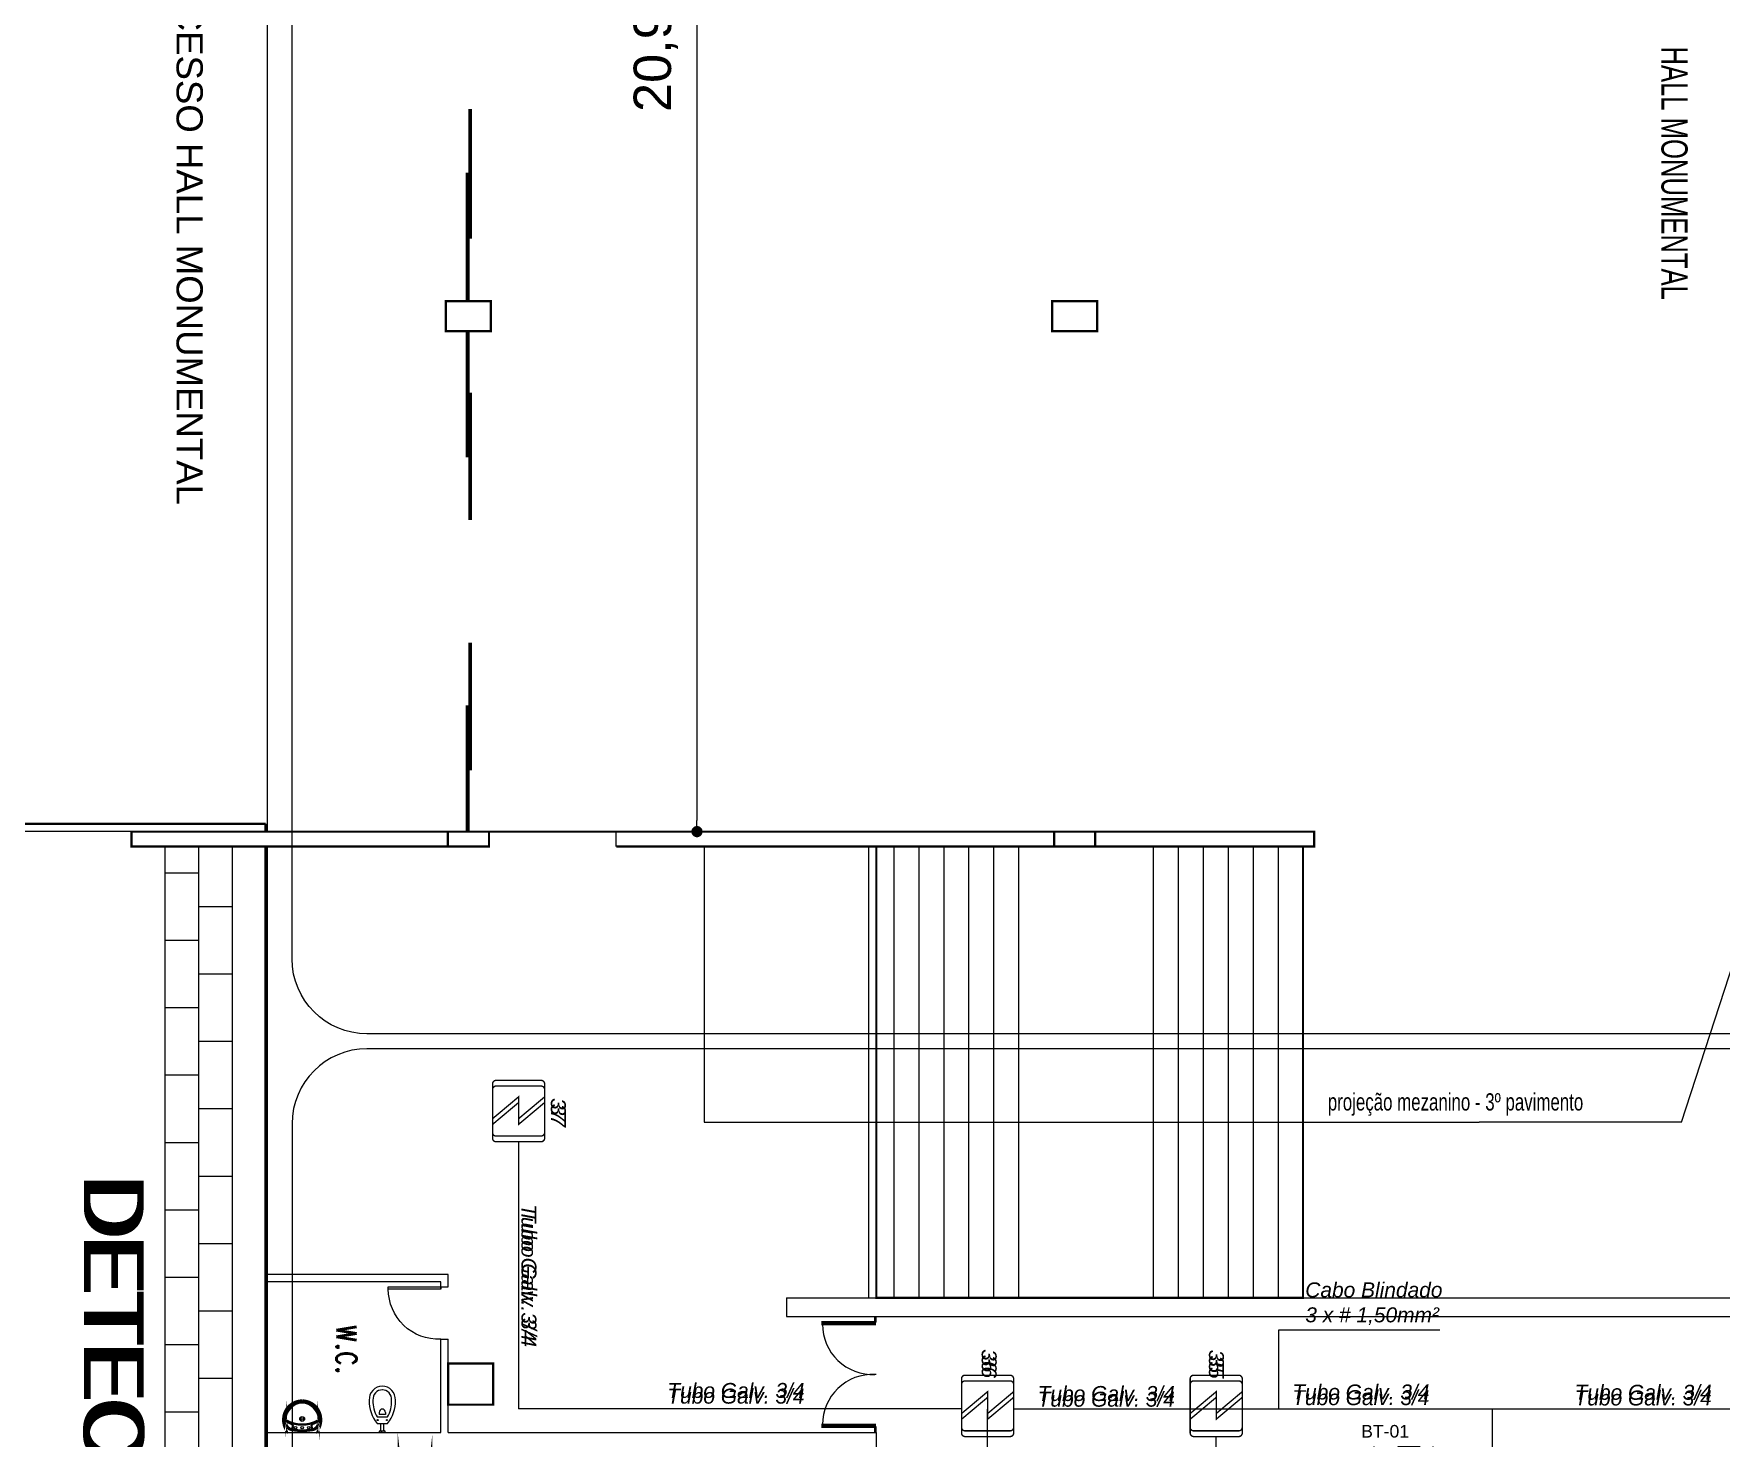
# Model space of a CAD drawing. Header units: metres. Extents: x -331 to 2982, y 362 to 2539.
# Drawn here: x 2792.14 to 2814.69, y 1364.43 to 1383.19 of the extents above; entities that cross this region are included whole.
import ezdxf
from ezdxf.enums import TextEntityAlignment as Align

# ---------------------------------------------------------------- set-up
doc = ezdxf.new("R2010")
doc.units = ezdxf.units.M
doc.layers.get('0').update_dxf_attribs({"color": 251})
doc.layers.get('Defpoints').update_dxf_attribs({"color": 251})
for name, color, linetype in [('CX', 251, 'Continuous'), ('DET. FUMAÇA', 1, 'Continuous'), ('Div', 251, 'Continuous'), ('Pis', 251, 'Continuous')]:
    doc.layers.add(name, color=color, linetype=linetype)
doc.styles.add('ALESP2', font='ROMANS.SHX', dxfattribs={"width": 0.65, "height": 0.4})
doc.styles.add('ARIAL', font='arial.ttf')
doc.styles.get("Standard").update_dxf_attribs({"font": 'arial.ttf', "height": 0.3})
doc.dimstyles.new('1_100', dxfattribs={"dimtxt": 0.25, "dimasz": 0.15, "dimexe": 0.5, "dimexo": 0.25, "dimgap": 0.25, "dimtad": 1, "dimtxsty": 'Standard', "dimblk": 'DOT', "dimcen": 0.15, "dimadec": 0, "dimazin": 0, "dimtfac": 1, "dimtmove": 0, "dimatfit": 3, "dimfxl": 1, "dimarcsym": 0})

# ---------------------------------------------------------------- blocks, each defined once
blk = doc.blocks.new('Detector de fumaça')
at = {"layer": 'DET. FUMAÇA', "linetype": 'Continuous', "lineweight": 15, "const_width": 0.01870277497772515}
blk.add_lwpolyline([(774.59948291868, 539.8157648447526), (775.2490596285452, 539.8157648447526, -0.414213562373095), (775.2958165659895, 539.7690079073084), (775.2958165659895, 539.1669315525518, -0.414213562373095), (775.2490596285452, 539.1201746151075), (774.59948291868, 539.1201746151075, -0.414213562373095), (774.5527259812357, 539.1669315525518), (774.5527259812357, 539.7690079073084, -0.414213562373095)], format="xyb", close=True, dxfattribs=at)
blk.add_lwpolyline([(774.7729620717275, 539.8157648447526), (775.0644559117889, 539.46796972993), (774.7729620717275, 539.46796972993), (775.0644559117889, 539.1201746151075)], dxfattribs=at)
blk = doc.blocks.new('rett')
at = {"color": 2, "linetype": 'Continuous', "lineweight": 15}
blk.add_line((813.9660645629535, 2203.000419129855), (814.2623575708391, 2203.000419129855), dxfattribs=at)
at = {"layer": 'Div', "color": 2, "linetype": 'Continuous', "lineweight": 15}
for p, q in [((813.6454584484123, 2202.002690364971), (813.6454584484123, 2203.000419129855)), ((813.9660645629542, 2202.002690364971), (813.9660645629535, 2203.000419129855)), ((814.4346317089877, 2202.501554747413), (814.4346317089874, 2203.000419129855))]:
    blk.add_line(p, q, dxfattribs=at)
blk.add_lwpolyline([(813.2136611509295, 2201.294788682367), (813.2136611509295, 2202.501554747413), (814.5599219802248, 2202.501554747413)], dxfattribs=at)
at = {"layer": 'Div', "color": 2, "linetype": 'Continuous', "lineweight": 15, "char_height": 0.1682977584436248, "attachment_point": 1}
for s, insert in [('\\pxqc;\\PBT-01{\\fArial|b0|i1|c0|p34;  }', (808.1902414873588, 2203.568620138259)), ('\\pxqc;\\P\\pi-0.92701,l1.92701,t1.92701;#^I2,50mm²', (808.1979214959712, 2202.227331624766))]:
    blk.add_mtext_dynamic_manual_height_columns(s, width=11.20762391848375, gutter_width=2.10372198054531, heights=[0], dxfattribs=dict(at, insert=insert))
blk = doc.blocks.new('derw')
at = {"layer": 'Div', "color": 2, "linetype": 'Continuous', "lineweight": 15}
blk.add_lwpolyline([(814.4189921522002, 2191.529581289617), (814.4189921522002, 2192.588913395118), (816.5705472743985, 2192.588913395118)], dxfattribs=at)
at = {"layer": 'Div', "color": 2, "linetype": 'Continuous', "lineweight": 15, "insert": (814.7715363855286, 2193.224066991034), "char_height": 0.2, "attachment_point": 1}
blk.add_mtext_dynamic_manual_height_columns('{\\fArial|b0|i1|c0|p34;Cabo Blindado \\P3 x # 1,50mm²}', width=13.3188035564217, gutter_width=2.5, heights=[0], dxfattribs=at)
blk = doc.blocks.new('porta .7')
at = {"layer": 'CX', "ltscale": 8}
blk.add_lwpolyline([(0, 0), (0.03000000000000114, 0), (0.03000000000000114, 0.7000000000000028), (0, 0.7000000000000028)], close=True, dxfattribs=at)
at = {"layer": 'CX', "color": 1, "ltscale": 8}
blk.add_arc((0.03000000000000114, 0.02935714285715108), 0.6706428571428518, 357.4910967546365, 90, dxfattribs=at)
blk = doc.blocks.new('VASO-SAN')
for p, q in [((302.4113947300152, 172.3536843433588), (302.4113947300152, 172.4936843424353)), ((302.4991825520949, 172.3536843424418), (302.4991825520949, 172.4936843433726)), ((302.3511564595037, 172.4645276176708), (302.3804829001634, 172.4645276176708)), ((302.3511564595037, 172.382841068563), (302.3804829001754, 172.382841068563)), ((302.3804829001634, 172.4645276176708), (302.3804829001754, 172.382841068563)), ((302.5991825520949, 172.4436843433685), (302.4991825520949, 172.4436843433685)), ((302.5991825520949, 172.4036843433685), (302.4991825520949, 172.4036843433685)), ((302.5991825520949, 172.4436843433685), (302.5991825520949, 172.4546559305439)), ((302.5991825520949, 172.4036843433685), (302.5991825520949, 172.4436843433685)), ((302.5991825520949, 172.4036843433685), (302.5991825520949, 172.3927127561931)), ((302.6191825520949, 172.4640037223362), (302.6085303438872, 172.4640037223362)), ((302.6191825520949, 172.3833649644008), (302.6085303438872, 172.3833649644008)), ((302.6191825520949, 172.4236843433685), (302.6191825520949, 172.4640037223362)), ((302.6191825520949, 172.4236843433685), (302.6191825520949, 172.3833649644008))]:
    blk.add_line(p, q)
for centre in [(302.4529002042513, 172.4856264043932), (302.4529002042513, 172.3617422814212)]:
    blk.add_circle(centre, 0.0070651271446422)
for centre, radius, start, end in [((302.177941340428, 172.4199280401532), 0.1787982500381176, 86.68113411807168, 178.7962065859109), ((302.177941340428, 172.4199280401532), 0.1287982500381176, 86.68113411807168, 178.7962065859109), ((302.2050164807387, 172.1343106671568), 0.4644169642584563, 50.69788767013418, 92.06371201049879), ((302.2050164807387, 172.1343106671568), 0.4144169642584563, 60.13245399021499, 92.06371201049879), ((302.177941340428, 172.4274406456611), 0.1787982500381176, 181.203793414089, 273.3188658819283), ((302.177941340428, 172.4274406456611), 0.1287982500381176, 181.203793414089, 273.3188658819283), ((302.2050164807387, 172.7130580186575), 0.4644169642584563, 267.9362879895013, 309.3021123298757), ((302.2050164807387, 172.7130580186575), 0.4144169642584563, 267.9362879895013, 299.8675460083891), ((302.3486691906127, 172.4216362835805), 0.042963391935291, 86.68113411807168, 178.7962065859109), ((302.3486691906127, 172.4257324026534), 0.042963391935291, 181.203793414089, 273.3188658819283), ((302.6085303438872, 172.4546559305439), 0.0093477917922655, 90, 180), ((302.6085303438872, 172.3927127561931), 0.0093477917922655, 180, 270)]:
    blk.add_arc(centre, radius, start, end)
blk = doc.blocks.new('_Dot')
at = {"color": 0, "linetype": 'ByBlock', "lineweight": -2}
blk.add_line((-0.5, 0), (-1, 0), dxfattribs=at)
at = {"color": 0, "linetype": 'ByBlock', "const_width": 0.5}
blk.add_lwpolyline([(-0.25, 0, 1), (0.25, 0, 1)], format="xyb", close=True, dxfattribs=at)
blk = doc.blocks.new('*D199')
at = {"layer": 'Defpoints', "color": 0, "transparency": 16777216}
for p in [(2799.926149366137, 1393.505130808467), (2800.488649366004, 1372.535130808467), (2801.005125621967, 1372.535130808467)]:
    blk.add_point(p, dxfattribs=at)
at = {"layer": 'Pis', "color": 0, "lineweight": -2, "transparency": 16777216}
for p, q in [((2800.176149366137, 1393.505130808467), (2801.505125621967, 1393.505130808467)), ((2801.005125621967, 1393.355130808467), (2801.005125621967, 1372.685130808467)), ((2800.738649366004, 1372.535130808467), (2801.505125621967, 1372.535130808467))]:
    blk.add_line(p, q, dxfattribs=at)
at = {"layer": 'Pis', "color": 0, "lineweight": -2, "transparency": 16777216, "xscale": 0.15, "yscale": 0.15, "zscale": 0.15}
for p, rotation in [((2801.005125621967, 1393.505130808467), 90), ((2801.005125621967, 1372.535130808467), 270)]:
    blk.add_blockref('_Dot', p, dxfattribs=dict(at, rotation=rotation))
at = {"layer": 'Pis', "color": 0, "transparency": 16777216, "insert": (2800.454875621967, 1383.020130808467), "char_height": 0.5, "attachment_point": 5, "rotation": 90}
blk.add_mtext('20,97', dxfattribs=at)

msp = doc.modelspace()

# ---------------------------------------------------------------- linework, layer by layer
at = {"lineweight": 0}
for points in [[(2795.241149366137, 1393.705130808604), (2763.099090444397, 1393.705130808604), (2763.099090444397, 1372.639705290866), (2795.241149366137, 1372.639705290866)], [(2795.241149366137, 1372.535130808604), (2795.241149366137, 1372.639705290866)], [(2809.101149366137, 1372.335130808604), (2809.251149366137, 1372.335130808604), (2809.251149366137, 1372.535130808604), (2793.451149366137, 1372.535130808604), (2793.451149366137, 1372.335130808604), (2795.241149366137, 1372.335130808604)], [(2857.361149366137, 1315.535123681052), (2857.361149366137, 1296.825130808604), (2795.241149366137, 1296.825130808604), (2795.241149366137, 1372.335130808604)]]:
    msp.add_lwpolyline(points, dxfattribs=at)
for points in [[(2798.251149366137, 1379.620130808604), (2798.251149366137, 1379.220130808603), (2797.651149366137, 1379.220130808603), (2797.651149366137, 1379.620130808604)], [(2806.351149366137, 1379.620130808604), (2806.351149366137, 1379.220130808603), (2805.751149366137, 1379.220130808603), (2805.751149366137, 1379.620130808604)], [(2809.101149366137, 1372.335130808604), (2809.101149366137, 1366.310130808604), (2803.401149366137, 1366.310130808604), (2803.401149366137, 1372.335130808604)]]:
    msp.add_lwpolyline(points, close=True, dxfattribs=at)
at = {"layer": 'Div', "color": 150, "linetype": 'Continuous', "lineweight": 0}
for p, q in [((2798.621786071848, 1368.393697822305), (2798.621786071848, 1364.827486215969)), ((2804.539911938512, 1364.827486215969), (2798.621786071848, 1364.827486215969)), ((2804.887707053334, 1318.140437604774), (2804.887707053334, 1364.821923934114)), ((2805.235502168157, 1364.827486215969), (2832.07526163076, 1364.827486215969)), ((2811.633578863253, 1361.300782363653), (2811.633578863253, 1364.827486215969)), ((2807.942041900129, 1362.452384346756), (2807.942041900129, 1364.455940923592))]:
    msp.add_line(p, q, dxfattribs=at)
at = {"layer": 'Div', "lineweight": 0}
for p, q in [((2797.581149366004, 1366.425446713515), (2797.581149366004, 1366.520130808466)), ((2797.581149366004, 1366.425446713515), (2797.581149366004, 1366.520130808467)), ((2797.581149366004, 1366.455446713515), (2797.681149366004, 1366.455446713515)), ((2797.581149366004, 1365.755446713515), (2797.681149366004, 1365.755446713515))]:
    msp.add_line(p, q, dxfattribs=at)
at = {"layer": 'Div', "color": 230, "linetype": 'Continuous', "lineweight": 0}
for points in [[(2830.698211216612, 1388.954365629503), (2830.698211216612, 1370.634545312882, -0.4142135623730618), (2829.898211216612, 1369.834545312882), (2796.596317751199, 1369.834545312882, -0.414213562373095), (2795.596317751199, 1370.834545312882), (2795.596317751199, 1422.803846404564, -0.4142135623730951)], [(2830.898211216612, 1388.954365629503), (2830.898211216612, 1370.634545312882, -0.414213562373095), (2829.898211216612, 1369.634545312882), (2796.596317751199, 1369.634545312882, 0.414213562373095), (2795.596317751199, 1368.634545312882), (2795.596317751199, 1316.252726785317, 0.414213562373095)]]:
    msp.add_lwpolyline(points, format="xyb", dxfattribs=at)
at = {"layer": 'Pis'}
for p, q in [((2795.261149366004, 1393.505130808467), (2795.261149366004, 1372.535130808467)), ((2814.159564125784, 1368.655130808467), (2815.768332895057, 1373.606411964779)), ((2793.451149366004, 1372.535130808467), (2763.0990904444, 1372.535130808467)), ((2793.901149366004, 1295.935130808467), (2793.901149366004, 1372.335130808467)), ((2794.351149366004, 1296.385130808467), (2794.351149366004, 1372.335130808467)), ((2794.801149366004, 1296.385130808467), (2794.801149366004, 1372.335130808467)), ((2795.241149366004, 1372.335130808467), (2795.241149366004, 1296.825130808467)), ((2795.261149366004, 1372.335130808467), (2795.261149366004, 1296.845130808467)), ((2799.926149366004, 1372.335130808467), (2799.926149366004, 1372.535130808467)), ((2801.101149366004, 1372.335130808467), (2801.101149366004, 1368.655130808467)), ((2803.301149366004, 1366.310130808467), (2803.301149366004, 1372.335130808467)), ((2803.634482699337, 1372.335130808467), (2803.634482699337, 1366.310130808467)), ((2803.96781603267, 1372.335130808467), (2803.96781603267, 1366.310130808467)), ((2804.301149366004, 1372.335130808467), (2804.301149366004, 1366.310130808467)), ((2804.634482699337, 1372.335130808467), (2804.634482699337, 1366.310130808467)), ((2804.96781603267, 1372.335130808467), (2804.96781603267, 1366.310130808467)), ((2805.301149366004, 1372.335130808467), (2805.301149366004, 1366.310130808467)), ((2807.101149366004, 1372.335130808467), (2807.101149366004, 1366.310130808467)), ((2807.434482699337, 1372.335130808467), (2807.434482699337, 1366.310130808467)), ((2807.76781603267, 1372.335130808467), (2807.76781603267, 1366.310130808467)), ((2808.101149366004, 1372.335130808467), (2808.101149366004, 1366.310130808467)), ((2808.434482699337, 1372.335130808467), (2808.434482699337, 1366.310130808467)), ((2808.76781603267, 1372.335130808467), (2808.76781603267, 1366.310130808467)), ((2809.101149366004, 1372.335130808467), (2809.101149366004, 1366.310130808467)), ((2793.901149366004, 1371.985130808467), (2794.351149366004, 1371.985130808467)), ((2794.801149366004, 1371.985130808467), (2794.801149366004, 1371.985130808467)), ((2794.351149366004, 1371.535130808467), (2794.801149366004, 1371.535130808467)), ((2793.901149366004, 1371.085130808467), (2794.351149366004, 1371.085130808467)), ((2794.801149366004, 1371.085130808467), (2794.801149366004, 1371.085130808467)), ((2794.351149366004, 1370.635130808467), (2794.801149366004, 1370.635130808467)), ((2793.901149366004, 1370.185130808467), (2794.351149366004, 1370.185130808467)), ((2794.801149366004, 1370.185130808467), (2794.801149366004, 1370.185130808467)), ((2794.351149366004, 1369.735130808467), (2794.801149366004, 1369.735130808467)), ((2793.901149366004, 1369.285130808467), (2794.351149366004, 1369.285130808467)), ((2794.801149366004, 1369.285130808467), (2794.801149366004, 1369.285130808467)), ((2794.351149366004, 1368.835130808467), (2794.801149366004, 1368.835130808467)), ((2801.101149366004, 1368.655130808467), (2811.457427465421, 1368.655130808467)), ((2814.159564125784, 1368.655130808467), (2811.457427465421, 1368.655130808467)), ((2793.901149366004, 1368.385130808467), (2794.351149366004, 1368.385130808467)), ((2794.801149366004, 1368.385130808467), (2794.801149366004, 1368.385130808467)), ((2794.351149366004, 1367.935130808467), (2794.801149366004, 1367.935130808467)), ((2793.901149366004, 1367.485130808467), (2794.351149366004, 1367.485130808467)), ((2794.801149366004, 1367.485130808467), (2794.801149366004, 1367.485130808467)), ((2794.351149366004, 1367.035130808467), (2794.801149366004, 1367.035130808467)), ((2793.901149366004, 1366.585130808467), (2794.351149366004, 1366.585130808467)), ((2794.801149366004, 1366.585130808467), (2794.801149366004, 1366.585130808467)), ((2797.681149366004, 1366.620130808467), (2795.261149366004, 1366.620130808467)), ((2797.581149366004, 1366.520130808467), (2795.261149366004, 1366.520130808467)), ((2797.581149366004, 1366.455446713515), (2797.581149366004, 1366.520130808467)), ((2797.581149366004, 1366.425446713515), (2797.581149366004, 1366.520130808467)), ((2797.581149366004, 1366.425446713515), (2797.581149366004, 1366.520130808467)), ((2797.681149366004, 1366.455446713515), (2797.681149366004, 1366.620130808467)), ((2797.581149366004, 1366.455446713515), (2797.681149366004, 1366.455446713515)), ((2802.201149366004, 1366.310130808467), (2803.301149366004, 1366.310130808467)), ((2802.201149366004, 1366.310130808467), (2802.201149366004, 1366.060130808467)), ((2802.201149366004, 1366.310130808467), (2815.809564125784, 1366.310130808467)), ((2794.351149366004, 1366.135130808467), (2794.801149366004, 1366.135130808467)), ((2802.201149366004, 1366.060130808467), (2816.082802698733, 1366.060130808467)), ((2803.381149366004, 1365.985130808467), (2803.381149366004, 1366.060130808467)), ((2803.401149366004, 1365.985130808467), (2803.401149366004, 1366.060130808467)), ((2803.401149366004, 1365.985130808467), (2803.381149366004, 1365.985130808467)), ((2793.901149366004, 1365.685130808467), (2794.351149366004, 1365.685130808467)), ((2794.801149366004, 1365.685130808467), (2794.801149366004, 1365.685130808467)), ((2797.581149366004, 1364.510130808467), (2797.581149366004, 1365.755446713515)), ((2797.581149366004, 1365.755446713515), (2797.681149366004, 1365.755446713515)), ((2797.681149366004, 1364.510130808467), (2797.681149366004, 1365.755446713515)), ((2794.351149366004, 1365.235130808467), (2794.801149366004, 1365.235130808467)), ((2803.401149366004, 1365.285130808467), (2803.381149366004, 1365.285130808467)), ((2793.901149366004, 1364.785130808467), (2794.351149366004, 1364.785130808467)), ((2794.801149366004, 1364.785130808467), (2794.801149366004, 1364.785130808467)), ((2795.261149366004, 1364.510130808467), (2797.581149366004, 1364.510130808467)), ((2795.540237948741, 1364.510130808467), (2795.920413203967, 1364.510130808467)), ((2797.681149366003, 1364.510130808467), (2803.401149366004, 1364.510130808467)), ((2803.381149366004, 1364.510130808467), (2803.381149366004, 1364.585130808467)), ((2803.401149366004, 1364.585130808467), (2803.381149366004, 1364.585130808467)), ((2803.401149366004, 1364.510130808467), (2803.401149366004, 1364.585130808467)), ((2803.401149366004, 1364.510130808467), (2803.401149366004, 1363.525130808467))]:
    msp.add_line(p, q, dxfattribs=at)
at = {"layer": 'Pis', "const_width": 0.03}
for points in [[(2795.241149366137, 1393.705130808604), (2763.099090444397, 1393.705130808604), (2763.099090444397, 1372.639705290866), (2795.241149366137, 1372.639705290866)], [(2795.241149366137, 1372.535130808604), (2795.241149366137, 1372.639705290866)], [(2809.101149366137, 1372.335130808604), (2809.251149366137, 1372.335130808604), (2809.251149366137, 1372.535130808604), (2793.451149366137, 1372.535130808604), (2793.451149366137, 1372.335130808604), (2795.241149366137, 1372.335130808604)], [(2797.676149366004, 1372.535130808467), (2793.451149366004, 1372.535130808467)], [(2793.451149366004, 1372.535130808467), (2793.451149366004, 1372.335130808467)], [(2797.676149366004, 1372.535130808467), (2793.451149366004, 1372.535130808467), (2793.451149366004, 1372.335130808467), (2797.676149366004, 1372.335130808467)], [(2797.676149366004, 1372.335130808467), (2793.451149366004, 1372.335130808467)], [(2857.361149366136, 1315.535123681052), (2857.361149366136, 1296.825130808604), (2795.241149366137, 1296.825130808604), (2795.241149366137, 1372.335130808604)], [(2801.051149366004, 1372.535130808467), (2799.926149366004, 1372.535130808467)], [(2805.776149366004, 1372.535130808467), (2799.926149366004, 1372.535130808467)], [(2803.301149366004, 1372.335130808467), (2799.926149366004, 1372.335130808467)], [(2799.926149366004, 1372.335130808467), (2805.776149366004, 1372.335130808467)], [(2805.776149366004, 1372.535130808467), (2801.051149366004, 1372.535130808467)], [(2805.776149366004, 1372.335130808467), (2803.401149366004, 1372.335130808467)], [(2809.251149366004, 1372.535130808467), (2806.326149366004, 1372.535130808467)], [(2806.326149366004, 1372.335130808467), (2809.251149366004, 1372.335130808467), (2809.251149366004, 1372.535130808467), (2806.326149366004, 1372.535130808467)], [(2809.251149366004, 1372.335130808467), (2806.326149366004, 1372.335130808467)], [(2809.251149366004, 1372.535130808467), (2809.251149366004, 1372.335130808467)], [(2795.730325576354, 1364.937331225924), (2795.730325576354, 1364.937331225924), (2795.704494853438, 1364.936006573467), (2795.679988782979, 1364.932032616096), (2795.656145038748, 1364.926071680038), (2795.632963620747, 1364.917461439066), (2795.611106855203, 1364.907526545636), (2795.590574742116, 1364.894942347293), (2795.571367281486, 1364.881033496492), (2795.553484473313, 1364.865137667005), (2795.536926317598, 1364.847254858832), (2795.522355140568, 1364.828709724431), (2795.509770942224, 1364.808177611344), (2795.498511396338, 1364.7863208458), (2795.489901155366, 1364.763801754027), (2795.48327789308, 1364.739958009797), (2795.478641609479, 1364.715451939338), (2795.476654630794, 1364.69028354265), (2795.476654630794, 1364.69028354265), (2795.476654630794, 1364.678361670535), (2795.476654630794, 1364.66643979842), (2795.477316957022, 1364.654517926305), (2795.478641609479, 1364.643258380419), (2795.480628588165, 1364.631336508304), (2795.48327789308, 1364.620076962417), (2795.485927197994, 1364.608155090302), (2795.489238829137, 1364.596895544415), (2795.493212786509, 1364.586298324758), (2795.497186743881, 1364.575038778871), (2795.501823027481, 1364.564441559213), (2795.50712163731, 1364.553844339555), (2795.513082573368, 1364.543909446126), (2795.519043509425, 1364.533312226468), (2795.525666771711, 1364.523377333039), (2795.532952360226, 1364.514104765839), (2795.532952360226, 1364.514104765839), (2795.534277012683, 1364.512117787153), (2795.53560166514, 1364.510793134695), (2795.537588643826, 1364.510130808467), (2795.540237948741, 1364.510130808467)], [(2795.730325576354, 1364.918786091523), (2795.730325576354, 1364.918786091523), (2795.754169320584, 1364.917461439066), (2795.776688412357, 1364.914149807923), (2795.79920750413, 1364.908188871865), (2795.820401943446, 1364.900903283351), (2795.840271730304, 1364.890968389921), (2795.859479190934, 1364.879708844035), (2795.877361999107, 1364.866462319462), (2795.893920154822, 1364.851891142433), (2795.90915365808, 1364.835332986717), (2795.923062508881, 1364.818112504774), (2795.934984380996, 1364.798905044143), (2795.944919274426, 1364.779035257285), (2795.952867189169, 1364.757840817969), (2795.959490451455, 1364.735984052425), (2795.963464408827, 1364.713464960652), (2795.965451387513, 1364.689621216422), (2795.965451387513, 1364.689621216422), (2795.966113713741, 1364.681673301678), (2795.966113713741, 1364.673063060706), (2795.965451387513, 1364.665115145963), (2795.964789061284, 1364.65716723122), (2795.964126735055, 1364.649219316476), (2795.962802082598, 1364.641271401733), (2795.961477430141, 1364.633323486989), (2795.960152777684, 1364.625375572246), (2795.960152777684, 1364.625375572246), (2795.958165798998, 1364.617427657503), (2795.954854167855, 1364.609479742759), (2795.951542536712, 1364.602194154244), (2795.94756857934, 1364.59490856573), (2795.942932295739, 1364.588285303443), (2795.93763368591, 1364.581662041157), (2795.931672749853, 1364.5757011051), (2795.925711813796, 1364.569740169042), (2795.925711813796, 1364.569740169042), (2795.919750877738, 1364.564441559213), (2795.913127615452, 1364.559805275613), (2795.906504353165, 1364.555831318241), (2795.899218764651, 1364.55185736087), (2795.891933176136, 1364.548545729726), (2795.883985261393, 1364.545896424812), (2795.876037346649, 1364.543909446126), (2795.868089431906, 1364.542584793669), (2795.868089431906, 1364.542584793669), (2795.858154538477, 1364.541260141212), (2795.847557318819, 1364.539935488755), (2795.83762242539, 1364.538610836297), (2795.827025205732, 1364.53728618384), (2795.816427986074, 1364.535961531383), (2795.805830766416, 1364.535299205154), (2795.795895872987, 1364.533974552697), (2795.785298653329, 1364.533312226468), (2795.785298653329, 1364.533312226468), (2795.778675391043, 1364.533312226468), (2795.772052128757, 1364.53264990024), (2795.764766540242, 1364.53264990024), (2795.758143277956, 1364.53264990024), (2795.750857689441, 1364.531987574011), (2795.744234427155, 1364.531987574011), (2795.73694883864, 1364.531987574011), (2795.730325576354, 1364.531987574011), (2795.730325576354, 1364.531987574011), (2795.723702314067, 1364.531987574011), (2795.716416725553, 1364.531987574011), (2795.709793463267, 1364.531987574011), (2795.70317020098, 1364.53264990024), (2795.695884612466, 1364.53264990024), (2795.68926135018, 1364.53264990024), (2795.681975761665, 1364.533312226468), (2795.675352499379, 1364.533312226468), (2795.675352499379, 1364.533312226468), (2795.664755279721, 1364.533974552697), (2795.654820386291, 1364.535299205154), (2795.644223166634, 1364.535961531383), (2795.633625946976, 1364.53728618384), (2795.623028727318, 1364.538610836297), (2795.613093833889, 1364.539935488755), (2795.602496614231, 1364.541260141212), (2795.592561720801, 1364.542584793669), (2795.592561720801, 1364.542584793669), (2795.584613806058, 1364.543909446126), (2795.576665891315, 1364.545896424812), (2795.568717976571, 1364.548545729726), (2795.561432388056, 1364.55185736087), (2795.554146799542, 1364.555831318241), (2795.547523537256, 1364.559805275613), (2795.540900274969, 1364.564441559213), (2795.534939338912, 1364.569740169042), (2795.534939338912, 1364.569740169042), (2795.528978402855, 1364.5757011051), (2795.523017466797, 1364.581662041157), (2795.517718856968, 1364.588285303443), (2795.513082573368, 1364.59490856573), (2795.509108615996, 1364.602194154244), (2795.505796984853, 1364.609479742759), (2795.50248535371, 1364.617427657503), (2795.500498375024, 1364.625375572246), (2795.500498375024, 1364.625375572246), (2795.499173722566, 1364.633323486989), (2795.49784907011, 1364.641271401733), (2795.496524417652, 1364.649219316476), (2795.495862091424, 1364.65716723122), (2795.495199765195, 1364.665115145963), (2795.494537438966, 1364.673063060706), (2795.494537438966, 1364.681673301678), (2795.495199765195, 1364.689621216422), (2795.495199765195, 1364.689621216422), (2795.497186743881, 1364.713464960652), (2795.501160701253, 1364.735984052425), (2795.507783963539, 1364.757840817969), (2795.515731878282, 1364.779035257285), (2795.525666771711, 1364.798905044143), (2795.537588643826, 1364.818112504774), (2795.551497494627, 1364.835332986717), (2795.566730997885, 1364.851891142433), (2795.583289153601, 1364.866462319462), (2795.601171961774, 1364.879708844035), (2795.620379422403, 1364.890968389921), (2795.640249209262, 1364.900903283351), (2795.661443648577, 1364.908188871865), (2795.683962740351, 1364.914149807923), (2795.706481832124, 1364.917461439066), (2795.730325576354, 1364.918786091523)], [(2795.939620664597, 1364.671076082021), (2795.939620664597, 1364.671076082021), (2795.940282990825, 1364.671076082021), (2795.940945317054, 1364.671076082021), (2795.940945317054, 1364.671738408249), (2795.941607643282, 1364.671738408249), (2795.941607643282, 1364.671738408249), (2795.944256948197, 1364.674387713163), (2795.946243926883, 1364.677037018078), (2795.946906253111, 1364.680348649221), (2795.946906253111, 1364.683660280364), (2795.946906253111, 1364.683660280364), (2795.94756857934, 1364.677699344307), (2795.948230905568, 1364.671738408249), (2795.948893231797, 1364.665115145963), (2795.948893231797, 1364.659154209905), (2795.948893231797, 1364.653193273848), (2795.948230905568, 1364.646570011562), (2795.94756857934, 1364.640609075504), (2795.946243926883, 1364.634648139447), (2795.946243926883, 1364.634648139447), (2795.943594621968, 1364.625375572246), (2795.940282990825, 1364.616103005045), (2795.936309033454, 1364.606830437845), (2795.931672749853, 1364.598220196873), (2795.926374140024, 1364.590272282129), (2795.919750877738, 1364.582986693615), (2795.913127615452, 1364.576363431328), (2795.905179700708, 1364.569740169042), (2795.905179700708, 1364.569740169042), (2795.89988109088, 1364.565766211671), (2795.893920154822, 1364.561792254299), (2795.887296892536, 1364.557818296927), (2795.881335956478, 1364.555168992013), (2795.874712694192, 1364.552519687098), (2795.868089431906, 1364.549870382184), (2795.860803843391, 1364.547883403498), (2795.854180581105, 1364.546558751041), (2795.854180581105, 1364.546558751041), (2795.846232666362, 1364.545234098583), (2795.838947077847, 1364.544571772355), (2795.830999163104, 1364.543247119898), (2795.82305124836, 1364.542584793669), (2795.815765659845, 1364.54192246744), (2795.807817745102, 1364.541260141212), (2795.800532156587, 1364.540597814983), (2795.792584241844, 1364.539935488755), (2795.7846363271, 1364.539273162526), (2795.777350738585, 1364.539273162526), (2795.769402823842, 1364.538610836297), (2795.761454909099, 1364.538610836297), (2795.753506994355, 1364.537948510069), (2795.746221405841, 1364.537948510069), (2795.738273491097, 1364.537948510069), (2795.730325576354, 1364.537948510069), (2795.730325576354, 1364.537948510069), (2795.72237766161, 1364.537948510069), (2795.714429746867, 1364.537948510069), (2795.707144158352, 1364.537948510069), (2795.699196243609, 1364.538610836297), (2795.691248328865, 1364.538610836297), (2795.683300414122, 1364.539273162526), (2795.676014825607, 1364.539273162526), (2795.668066910864, 1364.539935488755), (2795.66011899612, 1364.540597814983), (2795.652833407606, 1364.541260141212), (2795.644885492862, 1364.54192246744), (2795.637599904348, 1364.542584793669), (2795.629651989604, 1364.543247119898), (2795.621704074861, 1364.544571772355), (2795.614418486346, 1364.545234098583), (2795.606470571603, 1364.546558751041), (2795.606470571603, 1364.546558751041), (2795.599847309316, 1364.547883403498), (2795.592561720801, 1364.549870382184), (2795.585938458516, 1364.552519687098), (2795.579315196229, 1364.555168992013), (2795.573354260172, 1364.557818296927), (2795.567393324114, 1364.561792254299), (2795.561432388056, 1364.565766211671), (2795.556133778228, 1364.569740169042), (2795.556133778228, 1364.569740169042), (2795.548185863484, 1364.576363431328), (2795.540900274969, 1364.582986693615), (2795.534939338912, 1364.590272282129), (2795.528978402855, 1364.598220196873), (2795.524342119254, 1364.606830437845), (2795.520368161882, 1364.616103005045), (2795.517056530739, 1364.625375572246), (2795.514407225825, 1364.634648139447), (2795.514407225825, 1364.634648139447), (2795.513082573368, 1364.640609075504), (2795.512420247139, 1364.646570011562), (2795.51175792091, 1364.653193273848), (2795.51175792091, 1364.659154209905), (2795.51175792091, 1364.665115145963), (2795.512420247139, 1364.671738408249), (2795.513082573368, 1364.677699344307), (2795.513744899596, 1364.683660280364), (2795.513744899596, 1364.683660280364), (2795.513744899596, 1364.680348649221), (2795.514407225825, 1364.677037018078), (2795.516394204511, 1364.674387713163), (2795.519043509425, 1364.671738408249), (2795.519043509425, 1364.671738408249), (2795.519705835654, 1364.671738408249), (2795.520368161882, 1364.671076082021), (2795.520368161882, 1364.671076082021), (2795.521030488111, 1364.671076082021)], [(2795.920413203967, 1364.510130808467), (2795.920413203967, 1364.510130808467), (2795.923062508881, 1364.510130808467), (2795.925049487567, 1364.510793134695), (2795.926374140024, 1364.512117787153), (2795.927698792481, 1364.514104765839), (2795.927698792481, 1364.514104765839), (2795.934984380996, 1364.523377333039), (2795.941607643282, 1364.533312226468), (2795.94756857934, 1364.543909446126), (2795.953529515397, 1364.553844339555), (2795.958828125226, 1364.564441559213), (2795.963464408827, 1364.575038778871), (2795.967438366199, 1364.586298324758), (2795.97141232357, 1364.596895544415), (2795.974723954713, 1364.608155090302), (2795.977373259628, 1364.620076962417), (2795.980022564542, 1364.631336508304), (2795.982009543228, 1364.643258380419), (2795.983334195685, 1364.654517926305), (2795.983996521914, 1364.66643979842), (2795.983996521914, 1364.678361670535), (2795.983996521914, 1364.69028354265), (2795.983996521914, 1364.69028354265), (2795.982009543228, 1364.715451939338), (2795.977373259628, 1364.739958009797), (2795.970749997341, 1364.763801754027), (2795.96213975637, 1364.7863208458), (2795.950880210483, 1364.808177611344), (2795.938296012139, 1364.828709724431), (2795.92372483511, 1364.847254858832), (2795.907166679394, 1364.865137667005), (2795.889283871222, 1364.881033496492), (2795.870076410592, 1364.894942347293), (2795.848881971276, 1364.907526545636), (2795.827025205732, 1364.917461439066), (2795.804506113959, 1364.926071680038), (2795.780662369728, 1364.932032616096), (2795.755493973041, 1364.936006573467), (2795.730325576354, 1364.937331225924)], [(2795.939620664597, 1364.671076082021), (2795.939620664597, 1364.671076082021), (2795.935646707225, 1364.668426777106), (2795.931672749853, 1364.665777472192), (2795.927698792481, 1364.663790493506), (2795.923062508881, 1364.66180351482), (2795.923062508881, 1364.66180351482), (2795.911802962994, 1364.655842578762), (2795.900543417108, 1364.650543968933), (2795.888621544993, 1364.645907685333), (2795.877361999107, 1364.641271401733), (2795.865440126991, 1364.637297444361), (2795.853518254876, 1364.633323486989), (2795.841596382761, 1364.630011855846), (2795.829674510646, 1364.626700224703), (2795.817090312302, 1364.624050919789), (2795.805168440188, 1364.622063941103), (2795.792584241844, 1364.620076962417), (2795.7800000435, 1364.618089983731), (2795.768078171385, 1364.617427657503), (2795.755493973041, 1364.616103005045), (2795.742909774698, 1364.616103005045), (2795.730325576354, 1364.616103005045), (2795.730325576354, 1364.616103005045), (2795.71774137801, 1364.616103005045), (2795.705157179666, 1364.616103005045), (2795.692572981322, 1364.617427657503), (2795.680651109208, 1364.618089983731), (2795.668066910864, 1364.620076962417), (2795.65548271252, 1364.622063941103), (2795.643560840405, 1364.624050919789), (2795.630976642061, 1364.626700224703), (2795.619054769946, 1364.630011855846), (2795.607132897831, 1364.633323486989), (2795.595211025716, 1364.637297444361), (2795.583289153601, 1364.641271401733), (2795.572029607714, 1364.645907685333), (2795.5601077356, 1364.650543968933), (2795.548848189713, 1364.655842578762), (2795.537588643826, 1364.66180351482), (2795.537588643826, 1364.66180351482), (2795.532952360226, 1364.663790493506), (2795.528978402855, 1364.665777472192), (2795.525004445483, 1364.668426777106), (2795.521030488111, 1364.671076082021)], [(2795.521030488111, 1364.671076082021), (2795.521030488111, 1364.671076082021), (2795.521030488111, 1364.667764450878), (2795.52169281434, 1364.665115145963), (2795.523017466797, 1364.66180351482), (2795.524342119254, 1364.659154209905), (2795.525666771711, 1364.656504904991), (2795.528316076626, 1364.654517926305), (2795.530303055311, 1364.652530947619), (2795.532952360226, 1364.650543968933), (2795.532952360226, 1364.650543968933), (2795.538913296284, 1364.64723233779), (2795.544874232341, 1364.643920706647), (2795.551497494627, 1364.640609075504), (2795.557458430685, 1364.63795977059), (2795.564081692971, 1364.634648139447), (2795.570704955257, 1364.631998834532), (2795.576665891315, 1364.630011855846), (2795.583289153601, 1364.627362550932), (2795.583289153601, 1364.627362550932), (2795.587925437201, 1364.625375572246), (2795.591899394573, 1364.62338859356), (2795.595211025716, 1364.620076962417), (2795.598522656859, 1364.616765331274), (2795.600509635545, 1364.612791373902), (2795.602496614231, 1364.608817416531), (2795.603821266688, 1364.60418113293), (2795.604483592916, 1364.59954484933), (2795.604483592916, 1364.59954484933), (2795.604483592916, 1364.59490856573), (2795.603821266688, 1364.590272282129), (2795.603821266688, 1364.585635998529), (2795.603158940459, 1364.580999714929), (2795.601834288002, 1364.576363431328), (2795.601171961774, 1364.571727147728), (2795.599847309316, 1364.567090864128), (2795.598522656859, 1364.563116906756), (2795.598522656859, 1364.563116906756), (2795.59786033063, 1364.562454580527), (2795.59786033063, 1364.561792254299), (2795.59786033063, 1364.56112992807), (2795.597198004402, 1364.560467601842), (2795.597198004402, 1364.560467601842), (2795.593886373259, 1364.557155970698), (2795.589250089658, 1364.554506665784), (2795.584613806058, 1364.553844339555), (2795.579977522458, 1364.554506665784)], [(2795.881335956478, 1364.554506665784), (2795.881335956478, 1364.554506665784), (2795.876037346649, 1364.553844339555), (2795.871401063049, 1364.554506665784), (2795.866764779449, 1364.557155970698), (2795.863453148306, 1364.560467601842), (2795.863453148306, 1364.560467601842), (2795.862790822077, 1364.56112992807), (2795.862790822077, 1364.561792254299), (2795.862790822077, 1364.562454580527), (2795.862128495849, 1364.563116906756), (2795.862128495849, 1364.563116906756), (2795.860803843391, 1364.567090864128), (2795.859479190934, 1364.571727147728), (2795.858816864705, 1364.576363431328), (2795.857492212248, 1364.580999714929), (2795.85682988602, 1364.585635998529), (2795.85682988602, 1364.590272282129), (2795.856167559791, 1364.59490856573), (2795.856167559791, 1364.59954484933), (2795.856167559791, 1364.59954484933), (2795.85682988602, 1364.60418113293), (2795.858154538477, 1364.608817416531), (2795.860141517162, 1364.612791373902), (2795.862128495849, 1364.616765331274), (2795.865440126991, 1364.620076962417), (2795.868751758135, 1364.62338859356), (2795.872725715506, 1364.625375572246), (2795.877361999107, 1364.627362550932), (2795.877361999107, 1364.627362550932), (2795.883985261393, 1364.630011855846), (2795.88994619745, 1364.631998834532), (2795.896569459736, 1364.634648139447), (2795.903192722023, 1364.63795977059), (2795.90915365808, 1364.640609075504), (2795.915776920366, 1364.643920706647), (2795.921737856424, 1364.64723233779), (2795.927698792481, 1364.650543968933), (2795.927698792481, 1364.650543968933), (2795.930348097396, 1364.652530947619), (2795.932335076082, 1364.654517926305), (2795.934984380996, 1364.656504904991), (2795.936309033454, 1364.659154209905), (2795.93763368591, 1364.66180351482), (2795.938958338368, 1364.665115145963), (2795.939620664597, 1364.667764450878), (2795.939620664597, 1364.671076082021)], [(2797.022005763012, 1364.237584118358), (2797.022668089241, 1364.2316231823), (2797.022668089241, 1364.2316231823), (2797.022668089241, 1364.234934813443)], [(2797.455829442756, 1364.234934813443), (2797.455829442756, 1364.2316231823), (2797.455829442756, 1364.2316231823), (2797.456491768985, 1364.237584118358)]]:
    msp.add_lwpolyline(points, dxfattribs=at)
for points in [[(2797.966149366004, 1382.170130808467), (2797.966149366004, 1380.470130808467), (2797.986149366004, 1380.470130808467), (2797.986149366004, 1382.170130808467)], [(2797.931149366004, 1379.620130808467), (2797.931149366004, 1381.320130808467), (2797.951149366004, 1381.320130808467), (2797.951149366004, 1379.620130808467)], [(2798.251149366137, 1379.620130808604), (2798.251149366137, 1379.220130808604), (2797.651149366136, 1379.220130808604), (2797.651149366136, 1379.620130808604)], [(2797.651149366004, 1379.620130808467), (2798.251149366004, 1379.620130808467), (2798.251149366004, 1379.220130808467), (2797.651149366004, 1379.220130808467)], [(2806.351149366137, 1379.620130808604), (2806.351149366137, 1379.220130808604), (2805.751149366137, 1379.220130808604), (2805.751149366137, 1379.620130808604)], [(2805.751149366004, 1379.620130808467), (2806.351149366004, 1379.620130808467), (2806.351149366004, 1379.220130808467), (2805.751149366004, 1379.220130808467)], [(2797.951149366004, 1377.548880808467), (2797.951149366004, 1379.220130808467), (2797.931149366004, 1379.220130808467), (2797.931149366004, 1377.548880808467)], [(2797.986149366004, 1378.384505808467), (2797.986149366004, 1376.713255808467), (2797.966149366004, 1376.713255808467), (2797.966149366004, 1378.384505808467)], [(2797.986149366004, 1373.370755808467), (2797.986149366004, 1375.042005808467), (2797.966149366004, 1375.042005808467), (2797.966149366004, 1373.370755808467)], [(2797.951149366004, 1374.206380808467), (2797.951149366004, 1372.535130808467), (2797.931149366004, 1372.535130808467), (2797.931149366004, 1374.206380808467)], [(2797.676149366004, 1372.535130808467), (2798.226149366004, 1372.535130808467), (2798.226149366004, 1372.335130808467), (2797.676149366004, 1372.335130808467)], [(2809.101149366137, 1372.335130808604), (2809.101149366137, 1366.310130808604), (2803.401149366136, 1366.310130808604), (2803.401149366136, 1372.335130808604)], [(2805.776149366004, 1372.535130808467), (2806.326149366004, 1372.535130808467), (2806.326149366004, 1372.335130808467), (2805.776149366004, 1372.335130808467)], [(2803.381149366004, 1365.985130808467), (2803.381149366004, 1365.955130808467), (2802.681149366004, 1365.955130808467), (2802.681149366004, 1365.985130808467)], [(2797.681149366003, 1365.432272074022), (2797.681149366003, 1364.882272074023), (2798.281149366004, 1364.882272074023), (2798.281149366004, 1365.432272074022)], [(2803.381149366004, 1364.585130808467), (2803.381149366004, 1364.615130808467), (2802.681149366004, 1364.615130808467), (2802.681149366004, 1364.585130808467)]]:
    msp.add_lwpolyline(points, close=True, dxfattribs=at)
at = {"layer": 'Pis'}
for centre, radius in [((2795.730325576354, 1364.691092565433), 0.03253059595674806), ((2795.730325576354, 1364.691092565433), 0.01589796219915734), ((2795.641788696636, 1364.573714126414), 0.0166384018584), ((2795.730325576354, 1364.573714126414), 0.0166384018584), ((2795.818191722134, 1364.573714126414), 0.0166384018584)]:
    msp.add_circle(centre, radius, dxfattribs=at)
for centre, radius, start, end in [((2803.351792223147, 1365.955130808467), 0.670642857142866, 180, 272.5089032453465), ((2803.351792223147, 1364.615130808467), 0.670642857142866, 87.49109675465263, 180), ((2795.730325576354, 1364.683660280364), 0.2165806767575426, 0, 180)]:
    msp.add_arc(centre, radius, start, end, dxfattribs=at)

# ---------------------------------------------------------------- block references
at = {"layer": 'DET. FUMAÇA', "linetype": 'Continuous', "lineweight": 0, "rotation": 270}
for p in [(2259.153816341918, 2143.765514388295), (2259.153816341918, 2143.689514388295), (2265.419737323405, 2139.827757489581), (2265.419737323405, 2139.751757489581), (2268.474072170199, 2139.827757489581), (2268.474072170199, 2139.751757489581)]:
    msp.add_blockref('Detector de fumaça', p, dxfattribs=at)
at = {"layer": 'Div', "color": 150, "linetype": 'Continuous', "lineweight": 15}
for name, p in [('derw', (1994.360622019774, -826.7092734943551)), ('rett', (1996.404765642144, -838.6775261155015))]:
    msp.add_blockref(name, p, dxfattribs=at)
at = {"layer": 'Pis', "xscale": -1, "rotation": 89.99999999999997}
msp.add_blockref('porta .7', (2797.581149366004, 1366.455446713515), dxfattribs=at)
at = {"layer": 'Pis', "rotation": 270}
msp.add_blockref('VASO-SAN', (2624.377216498705, 1667.129313360562), dxfattribs=at)

# ---------------------------------------------------------------- texts
at = {"layer": 'Div', "color": 3, "linetype": 'Continuous', "lineweight": 0, "char_height": 0.2, "attachment_point": 1, "rotation": 270}
for s, insert in [('{\\fArial|b0|i1|c0|p34;37}', (2799.253343584914, 1368.976688646591)), ('{\\fArial|b0|i1|c0|p34;37}', (2799.253343584914, 1368.900688646591)), ('{\\fArial|b0|i1|c0|p34;36}', (2805.008686410335, 1365.62360783075)), ('{\\fArial|b0|i1|c0|p34;35}', (2808.045062890316, 1365.615768887699)), ('{\\fArial|b0|i1|c0|p34;36}', (2805.008686410335, 1365.547607830749)), ('{\\fArial|b0|i1|c0|p34;35}', (2808.045062890316, 1365.539768887699))]:
    msp.add_mtext_dynamic_manual_height_columns(s, width=13.3188035564217, gutter_width=2.5, heights=[0], dxfattribs=dict(at, insert=insert))
at = {"layer": 'Div', "color": 230, "linetype": 'Continuous', "lineweight": 0, "char_height": 0.8, "attachment_point": 1, "rotation": 270}
for insert in [(2793.614001965882, 1367.96686105055), (2793.614001965882, 1367.89086105055)]:
    msp.add_mtext_dynamic_manual_height_columns('DETECTORES PERTENCENTES AO LAÇO 5', width=27.20387505224335, gutter_width=2.5, heights=[0], dxfattribs=dict(at, insert=insert))
at = {"layer": 'Div', "color": 2, "linetype": 'Continuous', "lineweight": 0, "char_height": 0.2, "attachment_point": 1, "rotation": 270}
for insert in [(2798.859797743293, 1367.559531034768), (2798.859797743293, 1367.483531034768)]:
    msp.add_mtext_dynamic_manual_height_columns('{\\fArial|b0|i1|c0|p34;Tubo Galv. 3/4 }', width=13.3188035564217, gutter_width=2.5, heights=[0], dxfattribs=dict(at, insert=insert))
at = {"layer": 'Div', "color": 2, "linetype": 'Continuous', "lineweight": 0, "char_height": 0.2, "attachment_point": 1}
for insert in [(2800.608922087449, 1365.171416638535), (2805.556602463703, 1365.130682157854), (2808.958049589825, 1365.151360009702), (2812.729768372631, 1365.147129776778), (2800.608922087449, 1365.095416638535), (2805.556602463703, 1365.054682157854), (2808.958049589825, 1365.075360009702), (2812.729768372631, 1365.071129776778)]:
    msp.add_mtext_dynamic_manual_height_columns('{\\fArial|b0|i1|c0|p34;Tubo Galv. 3/4 }', width=13.3188035564217, gutter_width=2.5, heights=[0], dxfattribs=dict(at, insert=insert))
at = {"layer": 'Pis', "style": 'ARIAL'}
msp.add_text('RAMPA - ACESSO HALL MONUMENTAL', height=0.35, rotation=270, dxfattribs=at).set_placement((2794.051864052731, 1386.079263315302))
at = {"layer": 'Pis', "width": 0.7}
for s, height, rotation, p in [('HALL MONUMENTAL', 0.35, 270, (2813.890296794449, 1383.021353630696)), ('projeção mezanino - 3º pavimento', 0.2303669760199909, 360, (2809.43299993853, 1368.810355001596))]:
    msp.add_text(s, height=height, rotation=rotation, dxfattribs=at).set_placement(p)
at = {"layer": 'Pis', "style": 'ALESP2', "width": 0.65}
msp.add_text('w.c.', height=0.4, rotation=270, dxfattribs=at).set_placement((2796.187924868013, 1365.622597232884), align=Align.CENTER)

# ---------------------------------------------------------------- dimensions: what is measured, and where the dimension line sits
at = {"layer": 'Pis'}
dim = msp.add_linear_dim(base=(2801.005125621967, 1372.535130808467), p1=(2799.926149366137, 1393.505130808467), p2=(2800.488649366004, 1372.535130808467), angle=270, dimstyle='1_100', dxfattribs=at)
dim.commit()
dim.dimension.update_dxf_attribs({"geometry": '*D199', "text_midpoint": (2800.454875621967, 1383.020130808467)})

doc.saveas('drawing.dxf')
